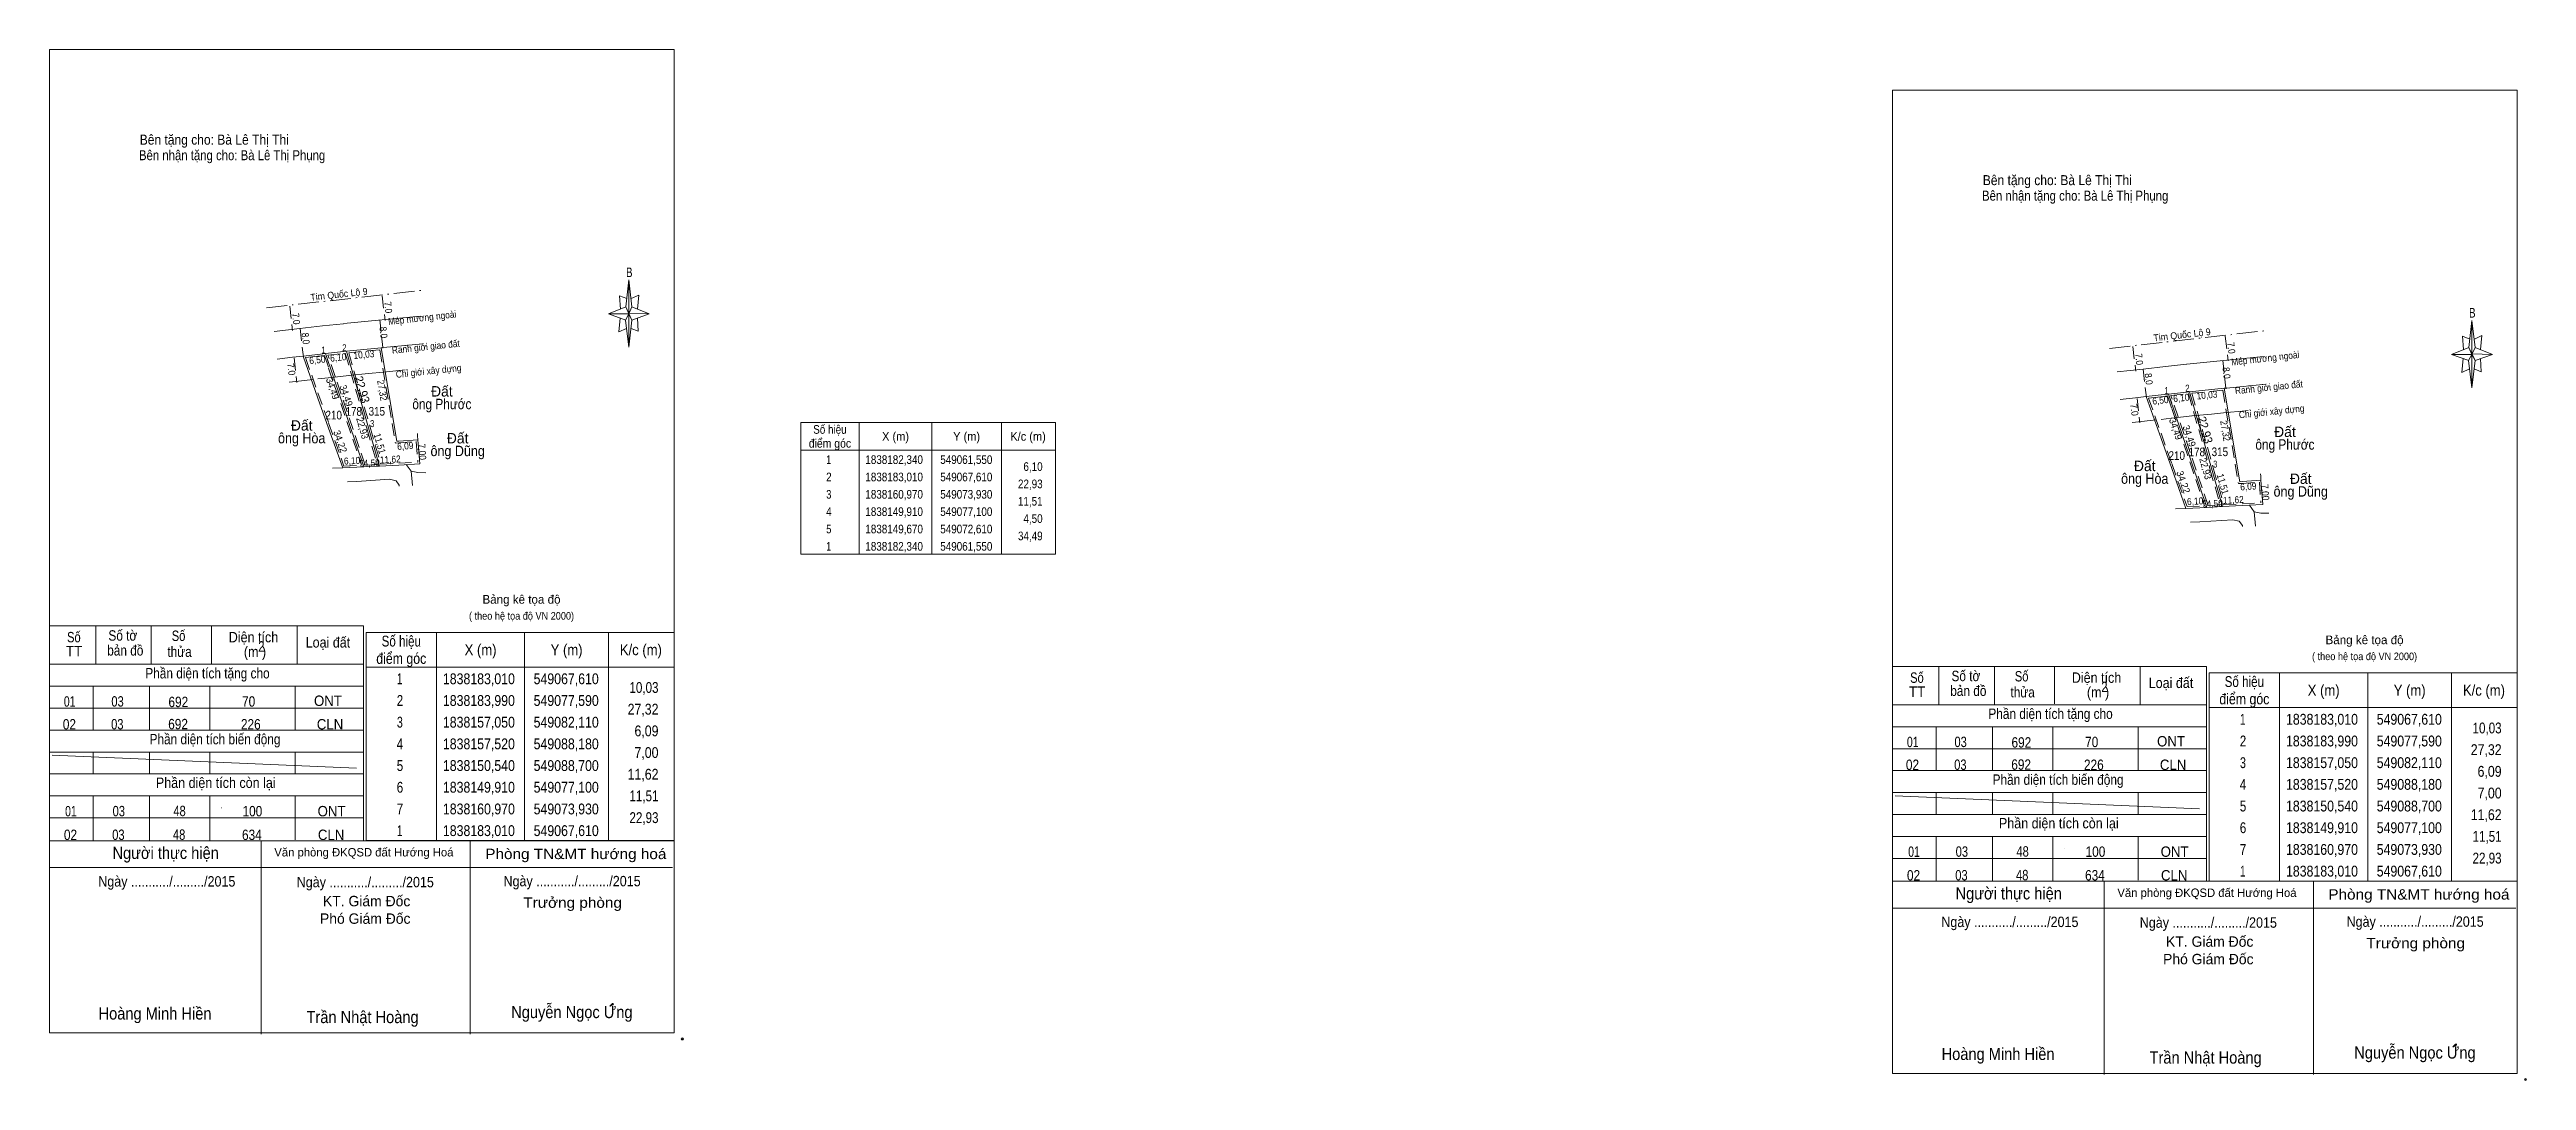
# Model space of a CAD drawing. Header units: metres. Extents: x 548982 to 549696, y 1837973 to 1838270.
import ezdxf
from ezdxf.enums import TextEntityAlignment as Align

# ---------------------------------------------------------------- set-up
doc = ezdxf.new("R2010")
doc.units = ezdxf.units.M
doc.header["$LTSCALE"] = 1.2
doc.header["$PDMODE"] = 32
doc.header["$PDSIZE"] = 0.6
doc.linetypes.add('DOT_DASHED', pattern=[7.7, 5, -1.2, 0.3, -1.2])
doc.linetypes.add('MEDIUM_DASHED', pattern=[4.5, 3, -1.5])
for name, color, linetype, lineweight in [('1', 7, 'Continuous', 13), ('10', 7, 'Continuous', 13), ('15', 7, 'Continuous', 13), ('18', 7, 'Continuous', 13), ('20', 7, 'Continuous', 13), ('23', 7, 'Continuous', 13), ('40', 7, 'MEDIUM_DASHED', 13), ('42', 7, 'MEDIUM_DASHED', 13), ('63', 7, 'Continuous', 13)]:
    doc.layers.add(name, color=color, linetype=linetype, lineweight=lineweight)
doc.layers.add('34', color=7, linetype='Continuous')

msp = doc.modelspace()

# ---------------------------------------------------------------- hatches: boundary and pattern name
at = {"layer": '20'}
for points in [[(549143.66, 1837994.22), (549144.34, 1837994.62), (549144.44, 1837994.7), (549144.5, 1837994.78), (549144.52, 1837994.86), (549144.48, 1837994.94), (549144.4, 1837995.02), (549144.26, 1837994.96), (549144.16, 1837994.9), (549144.12, 1837994.86), (549143.48, 1837994.22)], [(549674.89, 1837982.55), (549675.57, 1837982.95), (549675.67, 1837983.03), (549675.73, 1837983.11), (549675.75, 1837983.19), (549675.71, 1837983.27), (549675.63, 1837983.35), (549675.49, 1837983.29), (549675.39, 1837983.23), (549675.35, 1837983.19), (549674.71, 1837982.55)]]:
    msp.add_hatch(color=256, dxfattribs=at).paths.add_polyline_path(points)

# ---------------------------------------------------------------- linework, layer by layer
at = {"layer": '1'}
for p, q in [((549061.55, 1838182.34), (549067.61, 1838183.01)), ((549592.78, 1838170.67), (549598.84, 1838171.34)), ((549062.45, 1838160.84), (549059.37, 1838169.53)), ((549593.68, 1838149.17), (549590.6, 1838157.86)), ((549072.61, 1838149.67), (549077.1, 1838149.91)), ((549603.84, 1838138), (549608.33, 1838138.24))]:
    msp.add_line(p, q, dxfattribs=at)
for points in [[(549059.37, 1838169.53), (549055.09, 1838181.61), (549059.37, 1838182.09)], [(549059.37, 1838182.09), (549061.55, 1838182.34), (549062.45, 1838179.68)], [(549082.71, 1838150.21), (549077.1, 1838149.91), (549073.93, 1838160.97), (549067.61, 1838183.01), (549077.59, 1838183.99), (549082.11, 1838157.05), (549082.71, 1838157.1)], [(549590.6, 1838157.86), (549586.32, 1838169.94), (549590.6, 1838170.42)], [(549590.6, 1838170.42), (549592.78, 1838170.67), (549593.68, 1838168.01)], [(549613.94, 1838138.54), (549608.33, 1838138.24), (549605.16, 1838149.3), (549598.84, 1838171.34), (549608.82, 1838172.32), (549613.34, 1838145.38), (549613.94, 1838145.43)], [(549082.71, 1838157.1), (549088.18, 1838157.52), (549088.7, 1838150.54), (549082.71, 1838150.21)], [(549613.94, 1838145.43), (549619.41, 1838145.85), (549619.93, 1838138.87), (549613.94, 1838138.54)]]:
    msp.add_lwpolyline(points, dxfattribs=at)
for points in [[(549061.55, 1838182.34), (549067.61, 1838183.01), (549073.93, 1838160.97), (549077.1, 1838149.91), (549072.61, 1838149.67)], [(549592.78, 1838170.67), (549598.84, 1838171.34), (549605.16, 1838149.3), (549608.33, 1838138.24), (549603.84, 1838138)]]:
    msp.add_lwpolyline(points, close=True, dxfattribs=at)
at = {"layer": '1', "linetype": 'MEDIUM_DASHED'}
for points in [[(549062.22, 1838181.91), (549067.25, 1838182.47), (549073.45, 1838160.83), (549076.45, 1838150.38), (549072.96, 1838150.19)], [(549593.45, 1838170.24), (549598.48, 1838170.8), (549604.68, 1838149.16), (549607.68, 1838138.71), (549604.19, 1838138.52)]]:
    msp.add_lwpolyline(points, close=True, dxfattribs=at)
at = {"layer": '10'}
for p, q in [((549067.61, 1838183.01), (549073.93, 1838160.97)), ((549598.84, 1838171.34), (549605.16, 1838149.3)), ((549062.45, 1838160.84), (549066.52, 1838149.36)), ((549073.93, 1838160.97), (549077.1, 1838149.91)), ((549088.05, 1838159.34), (549088.1, 1838158.63)), ((549088.18, 1838157.52), (549088.7, 1838150.54)), ((549593.68, 1838149.17), (549597.75, 1838137.69)), ((549605.16, 1838149.3), (549608.33, 1838138.24)), ((549086.19, 1838148.42), (549088.12, 1838148.03)), ((549088.12, 1838148.03), (549090.44, 1838147.98)), ((549619.28, 1838147.67), (549619.33, 1838146.96)), ((549619.41, 1838145.85), (549619.93, 1838138.87)), ((549617.42, 1838136.75), (549619.35, 1838136.36)), ((549619.35, 1838136.36), (549621.67, 1838136.31))]:
    msp.add_line(p, q, dxfattribs=at)
at = {"layer": '10', "linetype": 'MEDIUM_DASHED'}
for p, q in [((549062.45, 1838162.34), (549066.87, 1838149.88)), ((549087.72, 1838156.98), (549088.16, 1838151.01)), ((549593.68, 1838150.67), (549598.1, 1838138.21)), ((549618.95, 1838145.31), (549619.39, 1838139.34))]:
    msp.add_line(p, q, dxfattribs=at)
at = {"layer": '10'}
for points in [[(549055.09, 1838181.61), (549059.37, 1838169.53), (549062.45, 1838160.84)], [(549586.32, 1838169.94), (549590.6, 1838157.86), (549593.68, 1838149.17)], [(549086.19, 1838148.42), (549088.12, 1838148.03), (549090.44, 1838147.98)], [(549086.19, 1838148.42), (549088.12, 1838148.03), (549090.44, 1838147.98)], [(549086.19, 1838148.42), (549088.12, 1838148.03), (549090.44, 1838147.98)], [(549617.42, 1838136.75), (549619.35, 1838136.36), (549621.67, 1838136.31)], [(549617.42, 1838136.75), (549619.35, 1838136.36), (549621.67, 1838136.31)], [(549617.42, 1838136.75), (549619.35, 1838136.36), (549621.67, 1838136.31)]]:
    msp.add_lwpolyline(points, dxfattribs=at)
at = {"layer": '10', "linetype": 'MEDIUM_DASHED'}
for points in [[(549055.77, 1838181.18), (549059.37, 1838171.03), (549062.45, 1838162.34)], [(549068.26, 1838182.57), (549074.41, 1838161.11), (549077.47, 1838150.43)], [(549599.49, 1838170.9), (549605.64, 1838149.44), (549608.7, 1838138.76)], [(549587, 1838169.51), (549590.6, 1838159.36), (549593.68, 1838150.67)]]:
    msp.add_lwpolyline(points, dxfattribs=at)
at = {"layer": '15'}
for p, q in [((549066.83, 1838190.97), (549088.87, 1838193.13)), ((549060.67, 1838190.29), (549066.73, 1838190.96)), ((549061.55, 1838182.34), (549062.45, 1838179.68)), ((549067.61, 1838183.01), (549077.59, 1838183.99)), ((549591.9, 1838178.62), (549597.96, 1838179.29)), ((549598.06, 1838179.3), (549620.1, 1838181.46)), ((549592.78, 1838170.67), (549593.68, 1838168.01)), ((549598.84, 1838171.34), (549608.82, 1838172.32)), ((549082.11, 1838157.05), (549082.71, 1838157.1)), ((549082.71, 1838157.1), (549088.18, 1838157.52)), ((549088.1, 1838158.63), (549088.18, 1838157.52)), ((549066.52, 1838149.36), (549072.61, 1838149.67)), ((549077.1, 1838149.91), (549082.71, 1838150.21)), ((549082.71, 1838150.21), (549088.7, 1838150.54)), ((549086.19, 1838148.42), (549084.83, 1838150.33)), ((549613.34, 1838145.38), (549613.94, 1838145.43)), ((549613.94, 1838145.43), (549619.41, 1838145.85)), ((549619.33, 1838146.96), (549619.41, 1838145.85)), ((549597.75, 1838137.69), (549603.84, 1838138)), ((549608.33, 1838138.24), (549613.94, 1838138.54)), ((549613.94, 1838138.54), (549619.93, 1838138.87)), ((549617.42, 1838136.75), (549616.06, 1838138.66)), ((548982.73, 1838066.57), (549070.43, 1838062.81)), ((549513.96, 1838054.9), (549601.66, 1838051.14))]:
    msp.add_line(p, q, dxfattribs=at)
at = {"layer": '15', "linetype": 'MEDIUM_DASHED'}
for p, q in [((549068.26, 1838182.57), (549077.18, 1838183.44)), ((549599.49, 1838170.9), (549608.41, 1838171.77)), ((549081.7, 1838156.51), (549082.71, 1838156.59)), ((549082.71, 1838156.59), (549087.72, 1838156.98)), ((549066.87, 1838149.88), (549071.93, 1838150.14)), ((549077.47, 1838150.43), (549082.71, 1838150.71)), ((549082.71, 1838150.71), (549088.16, 1838151.01)), ((549612.93, 1838144.84), (549613.94, 1838144.92)), ((549613.94, 1838144.92), (549618.95, 1838145.31)), ((549598.1, 1838138.21), (549603.16, 1838138.47)), ((549608.7, 1838138.76), (549613.94, 1838139.04)), ((549613.94, 1838139.04), (549619.39, 1838139.34))]:
    msp.add_line(p, q, dxfattribs=at)
at = {"layer": '15', "linetype": 'DOT_DASHED'}
for p, q in [((549073.93, 1838176.59), (549078.27, 1838177.02)), ((549068.29, 1838176.04), (549073.93, 1838176.59)), ((549599.52, 1838164.37), (549605.16, 1838164.92)), ((549605.16, 1838164.92), (549609.5, 1838165.35))]:
    msp.add_line(p, q, dxfattribs=at)
at = {"layer": '15', "linetype": 'MEDIUM_DASHED'}
for points in [[(549061.21, 1838181.79), (549062.45, 1838178.13), (549071.93, 1838150.14)], [(549592.44, 1838170.12), (549593.68, 1838166.46), (549603.16, 1838138.47)]]:
    msp.add_lwpolyline(points, dxfattribs=at)
at = {"layer": '15', "linetype": 'DOT_DASHED'}
for points in [[(549062.32, 1838175.38), (549062.45, 1838175.39), (549068.38, 1838176.05)], [(549593.55, 1838163.71), (549593.68, 1838163.72), (549599.61, 1838164.38)]]:
    msp.add_lwpolyline(points, dxfattribs=at)
at = {"layer": '18', "linetype": 'MEDIUM_DASHED'}
for p, q in [((549077.18, 1838183.44), (549081.7, 1838156.51)), ((549608.41, 1838171.77), (549612.93, 1838144.84))]:
    msp.add_line(p, q, dxfattribs=at)
at = {"layer": '18'}
for p, q in [((549077.59, 1838183.99), (549082.11, 1838157.05)), ((549608.82, 1838172.32), (549613.34, 1838145.38)), ((549081.83, 1838158.74), (549081.91, 1838158.23)), ((549063.58, 1838149.26), (549066.52, 1838149.36)), ((549067.85, 1838145.4), (549070.59, 1838145.49)), ((549082.81, 1838144.44), (549082.81, 1838144.15)), ((549086.19, 1838148.42), (549086.58, 1838144.3)), ((549613.06, 1838147.07), (549613.14, 1838146.56)), ((549594.81, 1838137.59), (549597.75, 1838137.69)), ((549617.42, 1838136.75), (549617.81, 1838132.63)), ((549599.08, 1838133.73), (549601.82, 1838133.82)), ((549614.04, 1838132.77), (549614.04, 1838132.48))]:
    msp.add_line(p, q, dxfattribs=at)
for points in [[(549070.59, 1838145.49), (549080.02, 1838146.09), (549081.93, 1838145.66), (549082.81, 1838144.44)], [(549601.82, 1838133.82), (549611.25, 1838134.42), (549613.16, 1838133.99), (549614.04, 1838132.77)]]:
    msp.add_lwpolyline(points, dxfattribs=at)
at = {"layer": '20'}
for p, q in [((549148.08, 1838195.78), (549149, 1838203.58)), ((549148.08, 1838191.98), (549143.08, 1838193.78)), ((549149.88, 1838191.98), (549149, 1838184.18)), ((549149.88, 1838195.78), (549154.88, 1838193.78)), ((549151.48, 1838192.58), (549151.68, 1838188.78)), ((549679.31, 1838184.11), (549680.23, 1838191.91)), ((549151.68, 1838188.78), (549149.6, 1838189.58)), ((549679.31, 1838180.31), (549674.31, 1838182.11)), ((549681.11, 1838180.31), (549680.23, 1838172.51)), ((549682.91, 1838177.11), (549680.83, 1838177.91)), ((549681.11, 1838184.11), (549686.11, 1838182.11)), ((549682.71, 1838180.91), (549682.91, 1838177.11)), ((548982, 1838103.84), (549072.46, 1838103.84)), ((548995.32, 1838103.84), (548995.32, 1838092.78)), ((549011.34, 1838103.84), (549011.34, 1838092.78)), ((549028.7, 1838103.84), (549028.7, 1838093.02)), ((549053.34, 1838103.84), (549053.34, 1838092.78)), ((549072.46, 1838103.84), (549072.46, 1838041.9)), ((548982, 1838092.78), (549072.46, 1838092.78)), ((549513.23, 1838092.17), (549603.69, 1838092.17)), ((549526.55, 1838092.17), (549526.55, 1838081.11)), ((549542.57, 1838092.17), (549542.57, 1838081.11)), ((549559.93, 1838092.17), (549559.93, 1838081.35)), ((549584.57, 1838092.17), (549584.57, 1838081.11)), ((549603.69, 1838092.17), (549603.69, 1838030.23)), ((548982, 1838086.46), (549072.46, 1838086.46)), ((548994.54, 1838086.46), (548994.54, 1838073.8)), ((549010.84, 1838086.46), (549010.84, 1838073.8)), ((549028.2, 1838086.46), (549028.2, 1838073.8)), ((549052.82, 1838086.46), (549052.82, 1838073.8)), ((548982, 1838080.12), (549072.46, 1838080.12)), ((549513.23, 1838081.11), (549603.69, 1838081.11)), ((548982, 1838073.8), (549072.46, 1838073.8)), ((549513.23, 1838074.79), (549603.69, 1838074.79)), ((549525.77, 1838074.79), (549525.77, 1838062.13)), ((549542.07, 1838074.79), (549542.07, 1838062.13)), ((549559.43, 1838074.79), (549559.43, 1838062.13)), ((549584.05, 1838074.79), (549584.05, 1838062.13)), ((548982, 1838067.48), (549072.46, 1838067.48)), ((548994.54, 1838067.48), (548994.54, 1838061.16)), ((549010.84, 1838067.48), (549010.84, 1838061.16)), ((549028.2, 1838067.48), (549028.2, 1838061.16)), ((549052.82, 1838067.48), (549052.82, 1838061.16)), ((549513.23, 1838068.45), (549603.69, 1838068.45)), ((548982, 1838061.16), (549072.46, 1838061.16)), ((549513.23, 1838062.13), (549603.69, 1838062.13)), ((549513.23, 1838055.81), (549603.69, 1838055.81)), ((549525.77, 1838055.81), (549525.77, 1838049.49)), ((549542.07, 1838055.81), (549542.07, 1838049.49)), ((549559.43, 1838055.81), (549559.43, 1838049.49)), ((549584.05, 1838055.81), (549584.05, 1838049.49)), ((548982, 1838054.84), (549072.46, 1838054.84)), ((548982, 1838048.5), (549072.46, 1838048.5)), ((548994.54, 1838054.84), (548994.54, 1838041.9)), ((549010.84, 1838054.84), (549010.84, 1838041.9)), ((549028.2, 1838054.84), (549028.2, 1838041.9)), ((549052.82, 1838054.84), (549052.82, 1838042.18)), ((549513.23, 1838049.49), (549603.69, 1838049.49)), ((548982, 1838041.9), (549162, 1838041.9)), ((549043, 1838041.9), (549043, 1837986.18)), ((549103.28, 1838041.9), (549103.28, 1837986.18)), ((549513.23, 1838043.17), (549603.69, 1838043.17)), ((549525.77, 1838043.17), (549525.77, 1838030.23)), ((549542.07, 1838043.17), (549542.07, 1838030.23)), ((549559.43, 1838043.17), (549559.43, 1838030.23)), ((549584.05, 1838043.17), (549584.05, 1838030.51)), ((549513.23, 1838036.83), (549603.69, 1838036.83)), ((548982, 1838034.18), (549161.6, 1838034.18)), ((549513.23, 1838030.23), (549693.23, 1838030.23)), ((549574.23, 1838030.23), (549574.23, 1837974.51)), ((549634.51, 1838030.23), (549634.51, 1837974.51)), ((549513.23, 1838022.51), (549692.83, 1838022.51))]:
    msp.add_line(p, q, dxfattribs=at)
for points in [[(548982, 1838269.98), (549162, 1838269.98), (549162, 1837986.5), (548982, 1837986.5)], [(549513.23, 1838258.31), (549693.23, 1838258.31), (549693.23, 1837974.83), (549513.23, 1837974.83)], [(549149, 1838203.58), (549149.88, 1838195.78), (549149, 1838193.78)], [(549149, 1838193.78), (549143.08, 1838193.78), (549148.08, 1838195.78), (549149.88, 1838191.98), (549154.88, 1838193.78), (549149, 1838193.98)], [(549149, 1838193.78), (549149, 1838184.18), (549148, 1838191.98)], [(549680.23, 1838191.91), (549681.11, 1838184.11), (549680.23, 1838182.11)], [(549680.23, 1838182.11), (549674.31, 1838182.11), (549679.31, 1838184.11), (549681.11, 1838180.31), (549686.11, 1838182.11), (549680.23, 1838182.31)], [(549680.23, 1838182.11), (549680.23, 1838172.51), (549679.23, 1838180.31)], [(549143.66, 1837994.22), (549144.34, 1837994.62), (549144.44, 1837994.7), (549144.5, 1837994.78), (549144.52, 1837994.86), (549144.48, 1837994.94), (549144.4, 1837995.02), (549144.26, 1837994.96), (549144.16, 1837994.9), (549144.12, 1837994.86), (549143.48, 1837994.22)], [(549674.89, 1837982.55), (549675.57, 1837982.95), (549675.67, 1837983.03), (549675.73, 1837983.11), (549675.75, 1837983.19), (549675.71, 1837983.27), (549675.63, 1837983.35), (549675.49, 1837983.29), (549675.39, 1837983.23), (549675.35, 1837983.19), (549674.71, 1837982.55)]]:
    msp.add_lwpolyline(points, close=True, dxfattribs=at)
for points in [[(549148.4, 1838198.18), (549146.28, 1838198.98), (549146.6, 1838195.18)], [(549149.68, 1838198.18), (549151.88, 1838199.18), (549151.48, 1838195.18)], [(549149, 1838193.78), (549148.08, 1838195.78), (549143.08, 1838193.78)], [(549146.48, 1838192.58), (549146.08, 1838188.58), (549148.28, 1838189.58)], [(549149, 1838193.78), (549149.88, 1838191.98), (549154.88, 1838193.78)], [(549679.63, 1838186.51), (549677.51, 1838187.31), (549677.83, 1838183.51)], [(549680.91, 1838186.51), (549683.11, 1838187.51), (549682.71, 1838183.51)], [(549680.23, 1838182.11), (549679.31, 1838184.11), (549674.31, 1838182.11)], [(549677.71, 1838180.91), (549677.31, 1838176.91), (549679.51, 1838177.91)], [(549680.23, 1838182.11), (549681.11, 1838180.31), (549686.11, 1838182.11)]]:
    msp.add_lwpolyline(points, dxfattribs=at)
for p in [(549164.4, 1837984.78), (549695.63, 1837973.11)]:
    msp.add_point(p, dxfattribs=at)
at = {"layer": '23', "linetype": 'DOT_DASHED'}
for p, q in [((549044.51, 1838195.52), (549089.67, 1838200.61)), ((549575.74, 1838183.85), (549620.9, 1838188.94)), ((549078.26, 1838177.02), (549082.71, 1838177.45)), ((549082.71, 1838177.45), (549084.48, 1838177.62)), ((549051.07, 1838174.1), (549052, 1838174.21)), ((549609.49, 1838165.35), (549613.94, 1838165.78)), ((549613.94, 1838165.78), (549615.71, 1838165.95)), ((549582.3, 1838162.43), (549583.23, 1838162.54))]:
    msp.add_line(p, q, dxfattribs=at)
at = {"layer": '23'}
for p, q in [((549046.74, 1838188.72), (549054.19, 1838189.56)), ((549054.19, 1838189.56), (549060.65, 1838190.29)), ((549078.21, 1838184.05), (549089.72, 1838185.16)), ((549084.56, 1838184.67), (549084.74, 1838184.69)), ((549077.59, 1838183.99), (549078.21, 1838184.05)), ((549577.97, 1838177.05), (549585.42, 1838177.89)), ((549585.42, 1838177.89), (549591.88, 1838178.62)), ((549608.82, 1838172.32), (549609.44, 1838172.38)), ((549609.44, 1838172.38), (549620.95, 1838173.49)), ((549615.79, 1838173), (549615.97, 1838173.02))]:
    msp.add_line(p, q, dxfattribs=at)
for points in [[(549047.64, 1838180.77), (549052, 1838181.26), (549055.09, 1838181.61)], [(549055.09, 1838181.61), (549059.37, 1838182.09), (549061.55, 1838182.34)], [(549578.87, 1838169.1), (549583.23, 1838169.59), (549586.32, 1838169.94)], [(549586.32, 1838169.94), (549590.6, 1838170.42), (549592.78, 1838170.67)]]:
    msp.add_lwpolyline(points, dxfattribs=at)
at = {"layer": '23', "linetype": 'MEDIUM_DASHED'}
for points in [[(549055.77, 1838181.18), (549059.37, 1838181.58), (549061.21, 1838181.79)], [(549587, 1838169.51), (549590.6, 1838169.91), (549592.44, 1838170.12)]]:
    msp.add_lwpolyline(points, dxfattribs=at)
at = {"layer": '23', "linetype": 'DOT_DASHED'}
for points in [[(549052, 1838174.21), (549059.37, 1838175.04), (549062.34, 1838175.38)], [(549583.23, 1838162.54), (549590.6, 1838163.37), (549593.57, 1838163.71)]]:
    msp.add_lwpolyline(points, dxfattribs=at)
at = {"layer": '40'}
for p, q in [((549025.12, 1838072.1), (549025.08, 1838072.1)), ((549556.35, 1838060.43), (549556.31, 1838060.43)), ((549031.64, 1838051.36), (549031.6, 1838051.36)), ((549025.6, 1838040.22), (549025.56, 1838040.22)), ((549562.87, 1838039.69), (549562.83, 1838039.69)), ((549556.83, 1838028.55), (549556.79, 1838028.55))]:
    msp.add_line(p, q, dxfattribs=at)
at = {"layer": '42'}
for p, q in [((549077.89, 1838198.98), (549078.7, 1838191.92)), ((549051.26, 1838196.04), (549052.07, 1838188.98)), ((549077.16, 1838192.06), (549077.69, 1838187.45)), ((549582.49, 1838184.37), (549583.3, 1838177.31)), ((549609.12, 1838187.31), (549609.93, 1838180.25)), ((549052.47, 1838181.07), (549053.28, 1838174.01)), ((549608.39, 1838180.39), (549608.92, 1838175.78)), ((549583.7, 1838169.4), (549584.51, 1838162.34))]:
    msp.add_line(p, q, dxfattribs=at)
for points in [[(549054.22, 1838189.56), (549055, 1838182.77), (549055.16, 1838181.39)], [(549077.69, 1838187.45), (549078.08, 1838184.05), (549078.1, 1838183.89)], [(549585.45, 1838177.89), (549586.23, 1838171.1), (549586.39, 1838169.72)], [(549608.92, 1838175.78), (549609.31, 1838172.38), (549609.33, 1838172.22)]]:
    msp.add_lwpolyline(points, dxfattribs=at)
at = {"layer": '63'}
for p, q in [((549215.34, 1838162.47), (549215.34, 1838124.47)), ((549236.34, 1838162.47), (549236.34, 1838124.47)), ((549256.34, 1838162.47), (549256.34, 1838124.47)), ((549198.54, 1838154.47), (549271.94, 1838154.47)), ((549093.55, 1838101.97), (549093.55, 1838041.95)), ((549118.94, 1838101.97), (549118.94, 1838041.95)), ((549143.13, 1838101.97), (549143.13, 1838041.95)), ((549073.23, 1838091.96), (549162, 1838091.96)), ((549624.78, 1838090.3), (549624.78, 1838030.28)), ((549650.17, 1838090.3), (549650.17, 1838030.28)), ((549674.36, 1838090.3), (549674.36, 1838030.28)), ((549604.46, 1838080.29), (549693.23, 1838080.29))]:
    msp.add_line(p, q, dxfattribs=at)
for points in [[(549198.54, 1838162.47), (549271.94, 1838162.47), (549271.94, 1838124.47), (549198.54, 1838124.47)], [(549073.23, 1838101.97), (549162, 1838101.97), (549162, 1838041.95), (549073.23, 1838041.95)], [(549604.46, 1838090.3), (549693.23, 1838090.3), (549693.23, 1838030.28), (549604.46, 1838030.28)]]:
    msp.add_lwpolyline(points, close=True, dxfattribs=at)

# ---------------------------------------------------------------- texts
at = {"layer": '1', "width": 0.85}
for s, p in [('210', (549063.905, 1838163.35)), ('178', (549069.68, 1838164.4)), ('315', (549076.33, 1838164.45)), ('210', (549595.135, 1838151.68)), ('178', (549600.91, 1838152.73)), ('315', (549607.56, 1838152.78))]:
    msp.add_text(s, height=2.5, dxfattribs=at).set_placement(p, align=Align.CENTER)
at = {"layer": '15'}
for p in [(549095.085, 1838169.96), (549054.675, 1838160.13), (549099.625, 1838156.44), (549626.315, 1838158.29), (549585.905, 1838148.46), (549630.855, 1838144.77)]:
    msp.add_text('Đất', height=3, dxfattribs=at).set_placement(p, align=Align.CENTER)
for s, width, p in [('ông Phước', 0.85, (549095.085, 1838166.3)), ('ông Hòa', 0.9, (549054.68, 1838156.47)), ('ông Dũng', 0.9, (549099.635, 1838152.78)), ('ông Phước', 0.85, (549626.315, 1838154.63)), ('ông Hòa', 0.9, (549585.91, 1838144.8)), ('ông Dũng', 0.9, (549630.865, 1838141.11))]:
    msp.add_text(s, height=3, dxfattribs=dict(at, width=width)).set_placement(p, align=Align.CENTER)
at = {"layer": '20'}
for s, height, width, p in [('B', 2.756, 0.75, (549149.1, 1838204.38)), ('B', 2.756, 0.75, (549680.33, 1838192.71)), ('( theo hệ tọa độ VN 2000)', 2.187, 0.9, (549118.04, 1838105.64)), ('Số', 3, 0.8, (548989.01, 1838099.1)), ('bản đồ', 3, 0.85, (549003.835, 1838095.3)), ('Số tờ', 3, 0.85, (549003.125, 1838099.58)), ('Số', 3, 0.8, (549019.19, 1838099.5)), ('Diện tích', 3, 0.9, (549040.785, 1838099.1)), ('2', 3, 0.8, (549043.055, 1838096.42)), ('Loại đất', 3, 0.9, (549062.245, 1838097.6)), ('TT', 3, 0.95, (548989.075, 1838095.06)), ('Phần diện tích tặng cho', 3, 0.85, (549027.525, 1838088.7)), ('thửa', 3, 0.85, (549019.48, 1838094.9)), ('(m )', 3, 0.9, (549041.215, 1838094.9)), ('( theo hệ tọa độ VN 2000)', 2.187, 0.9, (549649.27, 1838093.97)), ('TT', 3, 0.95, (549520.305, 1838083.39)), ('Số', 3, 0.8, (549520.24, 1838087.43)), ('bản đồ', 3, 0.85, (549535.065, 1838083.63)), ('Số tờ', 3, 0.85, (549534.355, 1838087.91)), ('thửa', 3, 0.85, (549550.71, 1838083.23)), ('Số', 3, 0.8, (549550.42, 1838087.83)), ('Diện tích', 3, 0.9, (549572.015, 1838087.43)), ('(m )', 3, 0.9, (549572.445, 1838083.23)), ('2', 3, 0.8, (549574.285, 1838084.75)), ('Loại đất', 3, 0.9, (549593.475, 1838085.93)), ('01', 3, 0.75, (548987.8, 1838080.56)), ('03', 3, 0.8, (549001.535, 1838074)), ('03', 3, 0.8, (549001.605, 1838080.58)), ('692', 3, 0.85, (549019.05, 1838074.04)), ('692', 3, 0.85, (549019.12, 1838080.42)), ('70', 3, 0.85, (549039.39, 1838080.56)), ('ONT', 3, 0.95, (549062.245, 1838080.76)), ('Phần diện tích tặng cho', 3, 0.85, (549558.755, 1838077.03)), ('02', 3, 0.85, (548987.73, 1838073.98)), ('Phần diện tích biến động', 3, 0.85, (549029.695, 1838069.7)), ('226', 3, 0.85, (549040.01, 1838073.98)), ('CLN', 3, 0.95, (549062.85, 1838073.98)), ('01', 3, 0.75, (549519.03, 1838068.89)), ('03', 3, 0.8, (549532.835, 1838068.91)), ('692', 3, 0.85, (549550.35, 1838068.75)), ('70', 3, 0.85, (549570.62, 1838068.89)), ('ONT', 3, 0.95, (549593.475, 1838069.09)), ('02', 3, 0.85, (549518.96, 1838062.31)), ('03', 3, 0.8, (549532.765, 1838062.33)), ('692', 3, 0.85, (549550.28, 1838062.37)), ('226', 3, 0.85, (549571.24, 1838062.31)), ('CLN', 3, 0.95, (549594.08, 1838062.31)), ('Phần diện tích còn lại', 3, 0.9, (549029.905, 1838057.14)), ('Phần diện tích biến động', 3, 0.85, (549560.925, 1838058.03)), ('01', 3, 0.75, (548988.16, 1838048.94)), ('03', 3, 0.8, (549001.965, 1838048.96)), ('48', 3, 0.8, (549019.475, 1838049)), ('100', 3, 0.85, (549040.47, 1838048.94)), ('ONT', 3, 0.95, (549063.285, 1838048.94)), ('Phần diện tích còn lại', 3, 0.9, (549561.135, 1838045.47)), ('02', 3, 0.85, (548988.04, 1838042.12)), ('03', 3, 0.8, (549001.845, 1838042.14)), ('48', 3, 0.8, (549019.355, 1838042.18)), ('634', 3, 0.85, (549040.32, 1838042.12)), ('CLN', 3, 0.95, (549063.16, 1838042.12)), ('Người thực hiện', 3.5, 0.9, (549015.47, 1838036.66)), ('Phòng TN&MT hướng hoá', 3, 1.1, (549133.695, 1838036.62)), ('01', 3, 0.75, (549519.39, 1838037.27)), ('03', 3, 0.8, (549533.195, 1838037.29)), ('48', 3, 0.8, (549550.705, 1838037.33)), ('100', 3, 0.85, (549571.7, 1838037.27)), ('ONT', 3, 0.95, (549594.515, 1838037.27)), ('Ngày .........../........./2015', 3, 0.9, (549015.81, 1838028.7)), ('Ngày .........../........./2015', 3, 0.9, (549073.01, 1838028.5)), ('Ngày .........../........./2015', 3, 0.9, (549132.61, 1838028.78)), ('02', 3, 0.85, (549519.27, 1838030.45)), ('03', 3, 0.8, (549533.075, 1838030.47)), ('Người thực hiện', 3.5, 0.9, (549546.7, 1838024.99)), ('48', 3, 0.8, (549550.585, 1838030.51)), ('634', 3, 0.85, (549571.55, 1838030.45)), ('CLN', 3, 0.95, (549594.39, 1838030.45)), ('Phòng TN&MT hướng hoá', 3, 1.1, (549664.925, 1838024.95)), ('Trưởng phòng', 3, 1.1, (549132.775, 1838022.58)), ('Ngày .........../........./2015', 3, 0.9, (549547.04, 1838017.03)), ('Ngày .........../........./2015', 3, 0.9, (549604.24, 1838016.83)), ('Ngày .........../........./2015', 3, 0.9, (549663.84, 1838017.11)), ('Trưởng phòng', 3, 1.1, (549664.005, 1838010.91)), ('Hoàng Minh Hiền', 3.5, 0.9, (549012.4, 1837990.38)), ('Trần Nhật Hoàng', 3.5, 0.9, (549072.225, 1837989.34)), ('Nguyễn Ngọc Ưng', 3.5, 0.9, (549132.555, 1837990.78)), ('Hoàng Minh Hiền', 3.5, 0.9, (549543.63, 1837978.71)), ('Trần Nhật Hoàng', 3.5, 0.9, (549603.455, 1837977.67)), ('Nguyễn Ngọc Ưng', 3.5, 0.9, (549663.785, 1837979.11))]:
    msp.add_text(s, height=height, dxfattribs=dict(at, width=width)).set_placement(p, align=Align.CENTER)
for s, height, p in [('Bảng kê tọa độ', 2.5, (549118.035, 1838110.24)), ('Bảng kê tọa độ', 2.5, (549649.265, 1838098.57)), ('Văn phòng ĐKQSD đất Hướng Hoá ', 2.43, (549073.06, 1838037.38)), ('Văn phòng ĐKQSD đất Hướng Hoá ', 2.43, (549604.29, 1838025.71)), ('Phó Giám Đốc', 3, (549072.995, 1838017.97)), ('KT. Giám Đốc', 3, (549073.4, 1838023.02)), ('KT. Giám Đốc', 3, (549604.63, 1838011.35)), ('Phó Giám Đốc', 3, (549604.225, 1838006.3))]:
    msp.add_text(s, height=height, dxfattribs=at).set_placement(p, align=Align.CENTER)
at = {"layer": '34'}
for s, width, p in [('Bên tặng cho: Bà Lê Thị Thi', 0.9, (549008, 1838242.56)), ('Bên nhận tặng cho: Bà Lê Thị Phụng', 0.85, (549007.78, 1838238.08)), ('Bên nhận tặng cho: Bà Lê Thị Phụng', 0.85, (549539.01, 1838226.41)), ('Bên tặng cho: Bà Lê Thị Thi', 0.9, (549539.23, 1838230.89))]:
    msp.add_text(s, height=2.88, dxfattribs=dict(at, width=width)).set_placement(p)
at = {"layer": '42'}
for s, height, rotation, width, p in [('Tim Quốc Lộ 9', 1.99, 6.432, 0.95, (549065.529, 1838198.436)), ('7.0', 1.995, 276.129, 0.9, (549052.092, 1838192.277)), ('7.0', 1.995, 276.129, 0.9, (549078.642, 1838195.537)), ('Mép mương ngoài', 1.994, 6.432, 0.9, (549089.523, 1838191.658)), ('8.0', 2, 276.553, 0.9, (549054.845, 1838186.579)), ('8.0', 2, 276.129, 0.9, (549077.272, 1838188.317)), ('Ranh giới giao đất', 2, 5.974, 0.9, (549090.546, 1838183.305)), ('Tim Quốc Lộ 9', 1.99, 6.432, 0.95, (549596.759, 1838186.766)), ('7.0', 1.995, 276.129, 0.9, (549609.872, 1838183.867)), ('7.0', 2, 278.13, 0.95, (549050.696, 1838177.681)), ('Chỉ giới xây dựng', 2, 5.974, 0.9, (549091.351, 1838176.313)), ('7.0', 1.995, 276.129, 0.9, (549583.322, 1838180.607)), ('8.0', 2, 276.129, 0.9, (549608.502, 1838176.647)), ('Mép mương ngoài', 1.994, 6.432, 0.9, (549620.753, 1838179.988)), ('8.0', 2, 276.553, 0.9, (549586.075, 1838174.909)), ('Ranh giới giao đất', 2, 5.974, 0.9, (549621.776, 1838171.635)), ('7.0', 2, 278.13, 0.95, (549581.926, 1838166.011)), ('Chỉ giới xây dựng', 2, 5.974, 0.9, (549622.581, 1838164.643))]:
    msp.add_text(s, height=height, rotation=rotation, dxfattribs=dict(at, width=width)).set_placement(p, align=Align.CENTER)
at = {"layer": '63'}
for s, height, width, p in [(' 1', 2, 0.75, (549061.55, 1838182.34)), (' 2', 2, 0.85, (549067.61, 1838183.01)), (' 1', 2, 0.75, (549592.78, 1838170.67)), (' 2', 2, 0.85, (549598.84, 1838171.34)), (' 3', 2, 0.8, (549075.59, 1838161.15)), (' 5', 2, 0.8, (549072.61, 1838149.67)), (' 4', 2, 0.85, (549077.1, 1838149.91)), ('6,10', 2.5, 0.85, (549268.24, 1838148.52)), (' 3', 2, 0.8, (549606.82, 1838149.48)), ('22,93', 2.5, 0.85, (549268.24, 1838143.52)), ('11,51', 2.5, 0.85, (549268.24, 1838138.52)), ('4,50', 2.5, 0.85, (549268.24, 1838133.52)), (' 5', 2, 0.8, (549603.84, 1838138)), (' 4', 2, 0.85, (549608.33, 1838138.24)), ('34,49', 2.5, 0.85, (549268.24, 1838128.52)), ('10,03', 3.126, 0.8, (549157.52, 1838084.52)), ('27,32', 3.126, 0.85, (549157.52, 1838078.27)), ('6,09', 3.126, 0.85, (549157.52, 1838072.02)), ('10,03', 3.126, 0.8, (549688.76, 1838072.85)), ('7,00', 3.126, 0.85, (549157.52, 1838065.77)), ('27,32', 3.126, 0.85, (549688.77, 1838066.6)), ('6,09', 3.126, 0.85, (549688.76, 1838060.35)), ('11,62', 3.126, 0.85, (549157.52, 1838059.52)), ('11,51', 3.126, 0.8, (549157.52, 1838053.27)), ('7,00', 3.126, 0.85, (549688.77, 1838054.1)), ('22,93', 3.126, 0.8, (549157.52, 1838047.01)), ('11,62', 3.126, 0.85, (549688.77, 1838047.85)), ('11,51', 3.126, 0.8, (549688.77, 1838041.6)), ('22,93', 3.126, 0.8, (549688.76, 1838035.34))]:
    msp.add_text(s, height=height, dxfattribs=dict(at, width=width)).set_placement(p, align=Align.RIGHT)
for s, height, rotation, width, p in [('6,50', 2, 6.447, 0.9, (549059.298, 1838179.525)), ('6,10', 2, 6.309, 0.9, (549065.305, 1838180.229)), ('10,03', 2, 5.608, 0.9, (549072.707, 1838181.048)), ('34,49', 2, 288.703, 0.95, (549062.646, 1838171.951)), ('34,49', 2, 288.703, 0.95, (549066.576, 1838169.931)), ('22,93', 2.5, 286, 0.95, (549070.871, 1838171.64)), ('27,32', 2, 279.524, 0.9, (549076.917, 1838171.585)), ('6,50', 2, 6.447, 0.9, (549590.528, 1838167.855)), ('6,10', 2, 6.309, 0.9, (549596.535, 1838168.559)), ('10,03', 2, 5.608, 0.9, (549603.937, 1838169.378)), ('22,93', 2, 286, 0.95, (549071.234, 1838160.586)), ('34,49', 2, 288.703, 0.95, (549593.876, 1838160.281)), ('22,93', 2.5, 286, 0.95, (549602.101, 1838159.97)), ('27,32', 2, 279.524, 0.9, (549608.147, 1838159.915)), ('11,51', 2, 285.993, 0.9, (549076.218, 1838156.151)), ('6,09', 2, 4.428, 0.9, (549084.608, 1838154.699)), ('7,00', 2, 274.261, 0.9, (549088.443, 1838153.949)), ('34,49', 2, 288.703, 0.95, (549597.806, 1838158.261)), ('6,10', 2, 2.914, 0.9, (549069.239, 1838150.447)), ('4,50', 2, 3.06, 0.9, (549074.912, 1838149.793)), ('11,62', 2, 3.109, 0.9, (549080.261, 1838150.83)), ('22,93', 2, 286, 0.95, (549602.464, 1838148.916)), ('11,51', 2, 285.993, 0.9, (549607.448, 1838144.481)), ('11,62', 2, 3.109, 0.9, (549611.491, 1838139.16)), ('6,09', 2, 4.428, 0.9, (549615.838, 1838143.029)), ('7,00', 2, 274.261, 0.9, (549619.673, 1838142.279)), ('6,10', 2, 2.914, 0.9, (549600.469, 1838138.777)), ('4,50', 2, 3.06, 0.9, (549606.142, 1838138.123))]:
    msp.add_text(s, height=height, rotation=rotation, dxfattribs=dict(at, width=width)).set_placement(p, align=Align.CENTER)
for p in [(549064.848, 1838156.649), (549596.078, 1838144.979)]:
    msp.add_text('34,22', height=2, rotation=289.515, dxfattribs=at).set_placement(p, align=Align.CENTER)
for s, height, width, p in [('điểm góc', 2.5, 0.9, (549206.94, 1838155.22)), ('Số hiệu', 2.5, 0.85, (549206.94, 1838159.22)), ('X (m)', 2.5, 0.95, (549225.84, 1838157.22)), ('Y (m)', 2.5, 0.95, (549246.335, 1838157.22)), ('K/c (m)', 2.5, 0.95, (549264.04, 1838157.22)), (' 1', 2.5, 0.75, (549206.235, 1838150.52)), ('1838182,340', 2.5, 0.85, (549225.44, 1838150.52)), ('549061,550', 2.5, 0.85, (549246.245, 1838150.52)), (' 3', 2.5, 0.8, (549206.24, 1838140.52)), (' 2', 2.5, 0.85, (549206.24, 1838145.52)), ('1838183,010', 2.5, 0.85, (549225.44, 1838145.52)), ('1838160,970', 2.5, 0.85, (549225.44, 1838140.52)), ('549067,610', 2.5, 0.85, (549246.245, 1838145.52)), ('549073,930', 2.5, 0.85, (549246.245, 1838140.52)), (' 4', 2.5, 0.85, (549206.235, 1838135.52)), ('1838149,910', 2.5, 0.85, (549225.44, 1838135.52)), ('549077,100', 2.5, 0.85, (549246.245, 1838135.52)), (' 5', 2.5, 0.8, (549206.24, 1838130.52)), (' 1', 2.5, 0.75, (549206.235, 1838125.52)), ('1838149,670', 2.5, 0.85, (549225.44, 1838130.52)), ('1838182,340', 2.5, 0.85, (549225.44, 1838125.52)), ('549072,610', 2.5, 0.85, (549246.245, 1838130.52)), ('549061,550', 2.5, 0.85, (549246.245, 1838125.52)), ('Số hiệu', 3.126, 0.8, (549083.385, 1838097.9)), ('X (m)', 3.126, 0.9, (549106.24, 1838095.4)), ('Y (m)', 3.126, 0.9, (549131.03, 1838095.4)), ('K/c (m)', 3.126, 0.9, (549152.44, 1838095.4)), ('điểm góc', 3.126, 0.85, (549083.38, 1838092.9)), (' 1', 3.126, 0.7, (549082.53, 1838087.03)), ('1838183,010', 3.126, 0.85, (549105.755, 1838087.03)), ('549067,610', 3.126, 0.85, (549130.92, 1838087.03)), ('điểm góc', 3.126, 0.85, (549614.615, 1838081.23)), ('Số hiệu', 3.126, 0.8, (549614.615, 1838086.23)), ('X (m)', 3.126, 0.9, (549637.48, 1838083.73)), ('Y (m)', 3.126, 0.9, (549662.27, 1838083.73)), ('K/c (m)', 3.126, 0.9, (549683.68, 1838083.73)), (' 3', 3.126, 0.75, (549082.54, 1838074.52)), (' 2', 3.126, 0.8, (549082.535, 1838080.77)), ('1838183,990', 3.126, 0.85, (549105.755, 1838080.77)), ('1838157,050', 3.126, 0.85, (549105.755, 1838074.52)), ('549077,590', 3.126, 0.85, (549130.92, 1838080.77)), ('549082,110', 3.126, 0.85, (549130.92, 1838074.52)), (' 1', 3.126, 0.7, (549613.77, 1838075.36)), ('1838183,010', 3.126, 0.85, (549636.995, 1838075.36)), ('549067,610', 3.126, 0.85, (549662.155, 1838075.36)), (' 4', 3.126, 0.8, (549082.53, 1838068.27)), ('1838157,520', 3.126, 0.85, (549105.755, 1838068.27)), ('549088,180', 3.126, 0.85, (549130.92, 1838068.27)), (' 2', 3.126, 0.8, (549613.77, 1838069.1)), ('1838183,990', 3.126, 0.85, (549636.995, 1838069.1)), ('549077,590', 3.126, 0.85, (549662.155, 1838069.1)), (' 5', 3.126, 0.8, (549082.535, 1838062.02)), ('1838150,540', 3.126, 0.85, (549105.755, 1838062.02)), ('549088,700', 3.126, 0.85, (549130.92, 1838062.02)), (' 3', 3.126, 0.75, (549613.775, 1838062.85)), ('1838157,050', 3.126, 0.85, (549636.995, 1838062.85)), ('549082,110', 3.126, 0.85, (549662.155, 1838062.85)), (' 6', 3.126, 0.8, (549082.535, 1838055.77)), ('1838149,910', 3.126, 0.85, (549105.755, 1838055.77)), ('549077,100', 3.126, 0.85, (549130.92, 1838055.77)), (' 4', 3.126, 0.8, (549613.77, 1838056.6)), ('1838157,520', 3.126, 0.85, (549636.995, 1838056.6)), ('549088,180', 3.126, 0.85, (549662.155, 1838056.6)), (' 7', 3.126, 0.8, (549082.535, 1838049.51)), ('1838160,970', 3.126, 0.85, (549105.755, 1838049.51)), ('549073,930', 3.126, 0.85, (549130.92, 1838049.51)), (' 5', 3.126, 0.8, (549613.77, 1838050.35)), ('1838150,540', 3.126, 0.85, (549636.995, 1838050.35)), ('549088,700', 3.126, 0.85, (549662.155, 1838050.35)), (' 1', 3.126, 0.7, (549082.53, 1838043.26)), ('1838183,010', 3.126, 0.85, (549105.755, 1838043.26)), ('549067,610', 3.126, 0.85, (549130.92, 1838043.26)), (' 6', 3.126, 0.8, (549613.77, 1838044.1)), ('1838149,910', 3.126, 0.85, (549636.995, 1838044.1)), ('549077,100', 3.126, 0.85, (549662.155, 1838044.1)), (' 7', 3.126, 0.8, (549613.775, 1838037.84)), (' 1', 3.126, 0.7, (549613.77, 1838031.59)), ('1838160,970', 3.126, 0.85, (549636.995, 1838037.84)), ('1838183,010', 3.126, 0.85, (549636.995, 1838031.59)), ('549073,930', 3.126, 0.85, (549662.155, 1838037.84)), ('549067,610', 3.126, 0.85, (549662.155, 1838031.59))]:
    msp.add_text(s, height=height, dxfattribs=dict(at, width=width)).set_placement(p, align=Align.CENTER)

doc.saveas('drawing.dxf')
